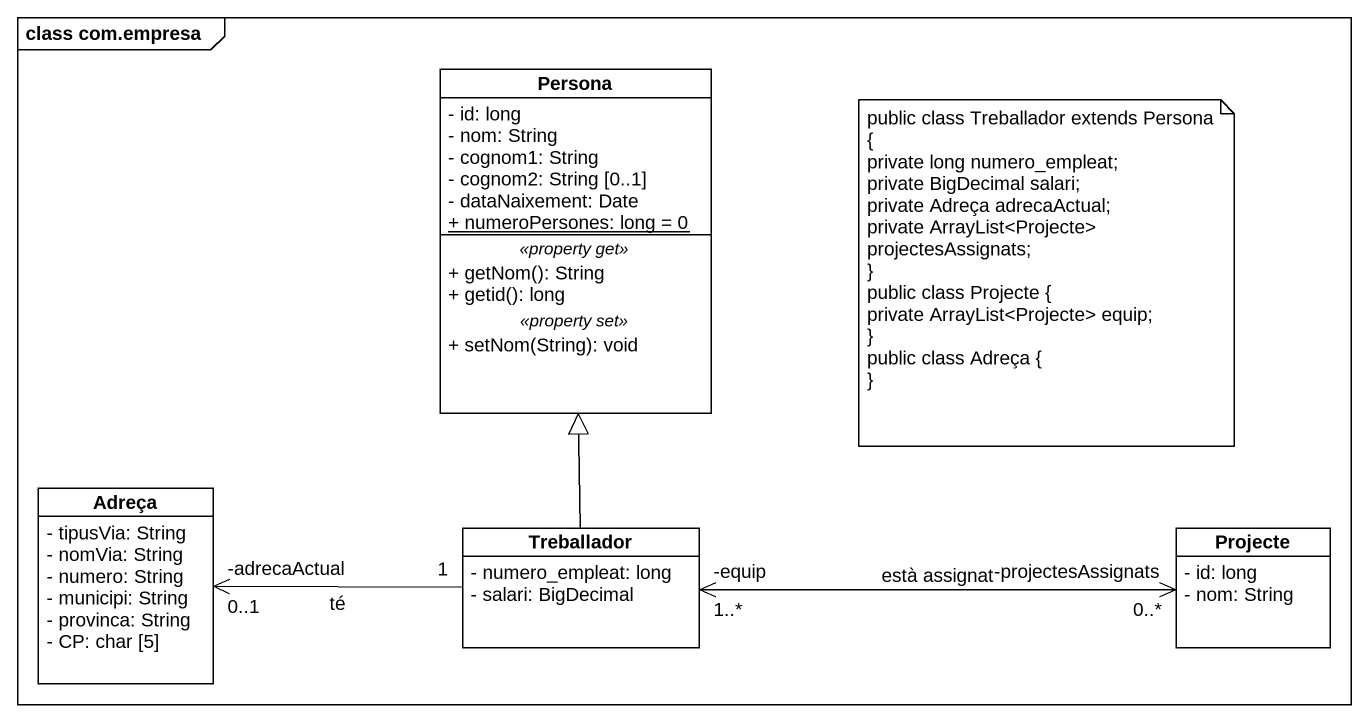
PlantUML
@startuml
mainframe class com.empresa
hide circle
hide empty members
skinparam classAttributeIconSize 0
class Persona {
  - id: long
  - nom: String
  - cognom1: String
  - cognom2: String [0..1]
  - dataNaixement: Date
  {static} + numeroPersones: long = 0
  .. <<property get>> ..
  + getNom(): String
  + getid(): long
  .. <<property set>> ..
  + setNom(String): void
}
class Adreça {
  - tipusVia: String
  - nomVia: String
  - numero: String
  - municipi: String
  - provinca: String
  - CP: char [5]
}
class Treballador {
  - numero_empleat: long
  - salari: BigDecimal
}
class Projecte {
  - id: long
  - nom: String
}
Treballador -up-|> Persona
Treballador "1" -left-> "-adrecaActual\n0..1" Adreça : té
Treballador "-equip\n1..*" <-right-> "-projectesAssignats\n0..*" Projecte : està assignat
note as N1
  public class Treballador extends Persona {
  private long numero_empleat;
  private BigDecimal salari;
  private Adreça adrecaActual;
  private ArrayList<Projecte> projectesAssignats;
  ~}
  public class Projecte {
  private ArrayList<Projecte> equip;
  ~}
  public class Adreça {
  ~}
end note
@enduml
